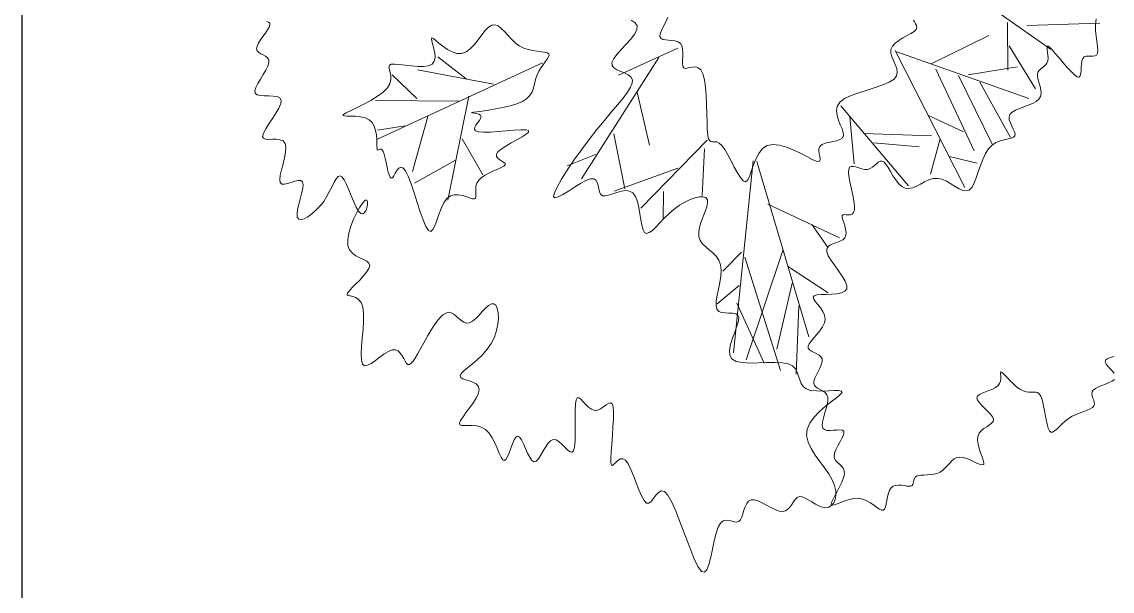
# Model space of a CAD drawing. Extents: x 2080 to 102399, y 2071 to 93424.
# Drawn here: x 73840.1 to 74097.3, y 76049.8 to 76184.1 of the extents above; entities that cross this region are included whole.
import ezdxf

# ---------------------------------------------------------------- set-up
doc = ezdxf.new("R2010")
doc.units = 0
doc.header["$LTSCALE"] = 20
doc.header["$MEASUREMENT"] = 0
doc.layers.add('casuanut tree', color=100, linetype='Continuous', lineweight=5)
doc.layers.add('PLANTS', color=3, linetype='Continuous')

# ---------------------------------------------------------------- blocks, each defined once
blk = doc.blocks.new('tr')
at = {"layer": 'casuanut tree'}
for p, q in [((-0.6532, -0.073), (-0.6884, -0.0189)), ((-0.5062, -0.0793), (-0.6394, -0.0202)), ((-0.5539, -0.0579), (-0.5967, -0.0051)), ((-0.4069, -0.0604), (-0.7425, -0.1308)), ((-0.5766, -0.0956), (-0.7299, -0.0592)), ((-0.5565, -0.0906), (-0.6394, -0.2729)), ((-0.1911, -0.1005), (-0.3843, -0.2908)), ((-0.1519, -0.0915), (-0.2726, -0.1156)), ((-0.6859, -0.1183), (-0.7387, -0.1145)), ((-0.6407, -0.1107), (-0.6922, -0.205)), ((0.4179, -0.1231), (0.5328, -0.2516)), ((-0.2454, -0.1549), (-0.2454, -0.2576)), ((-0.5866, -0.166), (-0.564, -0.2415)), ((0.4652, -0.1839), (0.445, -0.2718)), ((-0.608, -0.2025), (-0.6935, -0.2276)), ((0.2467, -0.1881), (0.3161, -0.4691)), ((0.249, -0.1907), (0.472, -0.3327)), ((0.307, -0.2274), (0.4248, -0.2002)), ((0.499, -0.1975), (0.6341, -0.2245)), ((-0.3058, -0.2214), (-0.3088, -0.3271)), ((0.3131, -0.2395), (0.3493, -0.4056)), ((0.458, -0.2274), (0.4882, -0.318)), ((-0.3481, -0.2516), (-0.4054, -0.2606)), ((0.1229, -0.2667), (0.2134, -0.4419)), ((0.3523, -0.2606), (0.3855, -0.4026)), ((0.3704, -0.2637), (0.464, -0.2697)), ((-0.1368, -0.2727), (-0.2877, -0.3694)), ((-0.1458, -0.2878), (-0.17, -0.3724)), ((0.3885, -0.2818), (0.4218, -0.3966)), ((0.135, -0.2908), (0.1229, -0.3785)), ((-0.2032, -0.312), (-0.33, -0.3271)), ((0.1531, -0.3271), (0.2768, -0.3603)), ((0.2799, -0.3211), (0.3372, -0.3664)), ((-0.2394, -0.3482), (-0.2515, -0.3996)), ((-0.0613, -0.3301), (-0.179, -0.6745)), ((-0.0552, -0.3331), (-0.0341, -0.6775)), ((0.1682, -0.3482), (0.2497, -0.3754)), ((0.2919, -0.3694), (0.2587, -0.4298)), ((0.301, -0.4056), (0.3493, -0.4298)), ((-0.0526, -0.416), (0.0645, -0.5084)), ((0.0195, -0.4723), (0.0397, -0.5219)), ((-0.1217, -0.4933), (-0.1639, -0.5204)), ((-0.0436, -0.5061), (-0.1585, -0.6932)), ((-0.1179, -0.5039), (-0.0999, -0.727)), ((-0.1398, -0.5537), (-0.1881, -0.5778)), ((-0.0432, -0.5386), (0.0202, -0.605)), ((-0.0413, -0.5715), (-0.0976, -0.6865)), ((-0.1517, -0.585), (-0.1269, -0.7067))]:
    blk.add_line(p, q, dxfattribs=at)
at = {"layer": 'casuanut tree', "color": 2}
blk.add_line((-0.0391, -0.6166), (-0.0729, -0.7406), dxfattribs=at)
at = {"layer": 'casuanut tree'}
for points in [[(0.5117, -0.8741), (0.5092, -0.869), (0.506, -0.8637), (0.503, -0.8585), (0.5008, -0.8537), (0.5, -0.8496), (0.5013, -0.8465), (0.5051, -0.8446), (0.5111, -0.8435), (0.5187, -0.8431)], [(0.6291, -0.2148), (0.6256, -0.2252), (0.6233, -0.236), (0.6219, -0.2466), (0.6209, -0.2567), (0.62, -0.2657), (0.6189, -0.2732), (0.6172, -0.2786), (0.6147, -0.2817), (0.6114, -0.2828), (0.6076, -0.2825), (0.6034, -0.2816), (0.5992, -0.2804), (0.5951, -0.2797), (0.5912, -0.28), (0.588, -0.282), (0.5853, -0.2859), (0.5832, -0.2913), (0.5815, -0.2975), (0.5798, -0.3037), (0.578, -0.3091), (0.5759, -0.313), (0.5733, -0.3148), (0.5699, -0.3135), (0.5657, -0.3089), (0.5608, -0.3014), (0.5555, -0.292), (0.55, -0.2816), (0.5446, -0.271), (0.5395, -0.2611), (0.5351, -0.2528), (0.5317, -0.247), (0.5292, -0.2444), (0.5277, -0.2446), (0.5268, -0.247), (0.5263, -0.251), (0.5259, -0.2561), (0.5253, -0.2616), (0.5243, -0.2671), (0.5226, -0.2718), (0.5201, -0.2755), (0.5169, -0.2782), (0.5132, -0.2802), (0.5094, -0.282), (0.5057, -0.2837), (0.5024, -0.2858), (0.4997, -0.2885), (0.4979, -0.2921), (0.4971, -0.2969), (0.4971, -0.3027), (0.4975, -0.309), (0.4977, -0.3156), (0.4975, -0.3222), (0.4965, -0.3284), (0.4941, -0.3339), (0.49, -0.3383), (0.484, -0.3415), (0.4764, -0.3436), (0.4678, -0.3451), (0.4589, -0.3462), (0.4501, -0.3473), (0.442, -0.3488), (0.4352, -0.3509), (0.4303, -0.3541), (0.4276, -0.3585), (0.4268, -0.3639), (0.4274, -0.37), (0.4286, -0.3762), (0.4301, -0.3823), (0.4313, -0.3879), (0.4315, -0.3925), (0.4303, -0.3958), (0.4273, -0.3976), (0.4225, -0.3982), (0.4164, -0.3982), (0.4092, -0.3982), (0.4013, -0.3986), (0.393, -0.4001), (0.3845, -0.4031), (0.3763, -0.4082), (0.3685, -0.4157), (0.3612, -0.4251), (0.3543, -0.4355), (0.3477, -0.4462), (0.3414, -0.4564), (0.3353, -0.4652), (0.3293, -0.472), (0.3234, -0.4758), (0.3174, -0.4762), (0.3114, -0.4737), (0.3053, -0.469), (0.299, -0.463), (0.2924, -0.4564), (0.2855, -0.45), (0.2782, -0.4445), (0.2704, -0.4409), (0.2622, -0.4395), (0.2536, -0.44), (0.2449, -0.4417), (0.2362, -0.444), (0.2278, -0.4461), (0.2199, -0.4475), (0.2127, -0.4475), (0.2063, -0.4454), (0.2008, -0.4407), (0.1963, -0.434), (0.1925, -0.4259), (0.1892, -0.4171), (0.1863, -0.4082), (0.1836, -0.3999), (0.1809, -0.3929), (0.1781, -0.3879), (0.175, -0.3853), (0.1716, -0.3848), (0.1679, -0.3859), (0.1639, -0.3879), (0.1596, -0.3903), (0.1551, -0.3927), (0.1504, -0.3943), (0.1455, -0.3947), (0.1403, -0.3934), (0.1351, -0.3911), (0.13, -0.3881), (0.125, -0.3852), (0.1205, -0.383), (0.1165, -0.3821), (0.1131, -0.3832), (0.1105, -0.3868), (0.1089, -0.3933), (0.1079, -0.4022), (0.1074, -0.4128), (0.1072, -0.4242), (0.1069, -0.4358), (0.1064, -0.4467), (0.1055, -0.4561), (0.1038, -0.4634), (0.1013, -0.4679), (0.098, -0.4701), (0.0944, -0.4706), (0.0906, -0.47), (0.0869, -0.4689), (0.0835, -0.468), (0.0808, -0.4678), (0.079, -0.469), (0.0783, -0.4721), (0.0783, -0.4767), (0.0788, -0.4823), (0.0793, -0.4886), (0.0795, -0.4951), (0.079, -0.5012), (0.0775, -0.5066), (0.0745, -0.5107), (0.0699, -0.5134), (0.0641, -0.5148), (0.0576, -0.5156), (0.051, -0.5164), (0.0449, -0.5175), (0.0398, -0.5196), (0.0364, -0.5232), (0.0351, -0.5288), (0.0364, -0.5367), (0.0396, -0.5464), (0.044, -0.5574), (0.0488, -0.5688), (0.0532, -0.5799), (0.0565, -0.5902), (0.0578, -0.5989), (0.0565, -0.6054), (0.0519, -0.6091), (0.0448, -0.6104), (0.0358, -0.6101), (0.0258, -0.6086), (0.0158, -0.6067), (0.0065, -0.6049), (-0.0013, -0.6039), (-0.0066, -0.6043), (-0.0088, -0.6065), (-0.0086, -0.6104), (-0.0066, -0.6157), (-0.0036, -0.622), (-0.0003, -0.6291), (0.0025, -0.6366), (0.004, -0.6442), (0.0036, -0.6516), (0.0006, -0.6585), (-0.0044, -0.6649), (-0.0107, -0.6709), (-0.0178, -0.6764), (-0.0249, -0.6814), (-0.0313, -0.6861), (-0.0363, -0.6904), (-0.0392, -0.6944), (-0.0396, -0.6981), (-0.0379, -0.7015), (-0.0348, -0.7049), (-0.0308, -0.7082), (-0.0265, -0.7117), (-0.0227, -0.7153), (-0.02, -0.7193), (-0.0189, -0.7237), (-0.02, -0.7286), (-0.0228, -0.7339), (-0.0268, -0.7394), (-0.0315, -0.745), (-0.0361, -0.7505), (-0.0403, -0.7559), (-0.0434, -0.7609), (-0.0448, -0.7654), (-0.0442, -0.7693), (-0.042, -0.7729), (-0.0386, -0.7762), (-0.0347, -0.7795), (-0.0308, -0.783), (-0.0274, -0.7869), (-0.0252, -0.7915), (-0.0246, -0.7969), (-0.026, -0.8033), (-0.029, -0.8105), (-0.0331, -0.818), (-0.0375, -0.8257), (-0.0417, -0.8331), (-0.0451, -0.84), (-0.0471, -0.8461), (-0.0471, -0.851), (-0.0446, -0.8546), (-0.0402, -0.857), (-0.0344, -0.8585), (-0.0281, -0.8596), (-0.0218, -0.8606), (-0.0162, -0.8616), (-0.012, -0.8632), (-0.0099, -0.8657), (-0.0104, -0.8692), (-0.0129, -0.8736), (-0.017, -0.8788), (-0.0219, -0.8844), (-0.0271, -0.8903), (-0.0319, -0.8963), (-0.0358, -0.902), (-0.0381, -0.9074), (-0.0383, -0.9122), (-0.037, -0.9165), (-0.0345, -0.9206), (-0.0316, -0.9247), (-0.0288, -0.9289), (-0.0267, -0.9335), (-0.0258, -0.9387), (-0.0268, -0.9446), (-0.03, -0.9513), (-0.035, -0.9587), (-0.041, -0.9662), (-0.0475, -0.9737), (-0.0537, -0.9807), (-0.059, -0.9869), (-0.0626, -0.9918), (-0.064, -0.9953), (-0.0626, -0.9969), (-0.0587, -0.9972), (-0.0529, -0.9965), (-0.0455, -0.9953), (-0.0372, -0.9941), (-0.0283, -0.9934), (-0.0195, -0.9936), (-0.0111, -0.9953), (-0.0035, -0.9987), (0.0032, -1.0034), (0.0091, -1.0089), (0.0143, -1.0146), (0.0188, -1.0199), (0.0228, -1.0243), (0.0264, -1.0271), (0.0295, -1.0279), (0.0323, -1.0263), (0.0349, -1.0226), (0.0375, -1.0174), (0.04, -1.0113), (0.0428, -1.0049), (0.0458, -0.9988), (0.0492, -0.9935), (0.0531, -0.9896), (0.0576, -0.9876), (0.0626, -0.9872), (0.0678, -0.9879), (0.073, -0.9895), (0.078, -0.9914), (0.0827, -0.9933), (0.0869, -0.9947), (0.0903, -0.9953), (0.0928, -0.9947), (0.0946, -0.9931), (0.096, -0.9909), (0.0972, -0.9882), (0.0984, -0.9855), (0.0999, -0.9829), (0.102, -0.9808), (0.1049, -0.9795), (0.1088, -0.9791), (0.1135, -0.9795), (0.119, -0.9804), (0.1249, -0.9815), (0.1312, -0.9824), (0.1375, -0.983), (0.1439, -0.9829), (0.15, -0.9817), (0.1557, -0.9795), (0.1611, -0.9764), (0.1663, -0.9728), (0.1714, -0.9692), (0.1764, -0.966), (0.1816, -0.9635), (0.187, -0.9623), (0.1927, -0.9626), (0.1988, -0.9648), (0.2051, -0.9683), (0.2113, -0.9728), (0.2172, -0.9774), (0.2226, -0.9816), (0.2273, -0.9849), (0.2309, -0.9867), (0.2333, -0.9863), (0.2343, -0.9833), (0.2342, -0.9781), (0.2335, -0.9713), (0.2326, -0.9634), (0.2318, -0.955), (0.2315, -0.9466), (0.2323, -0.9388), (0.2344, -0.9322), (0.2382, -0.927), (0.2432, -0.9232), (0.249, -0.9204), (0.255, -0.9181), (0.2606, -0.916), (0.2654, -0.9138), (0.2689, -0.911), (0.2704, -0.9074), (0.2697, -0.9026), (0.2673, -0.8968), (0.2636, -0.8905), (0.2593, -0.8839), (0.2551, -0.8773), (0.2516, -0.8711), (0.2494, -0.8656), (0.249, -0.8612), (0.2511, -0.858), (0.2551, -0.8559), (0.2607, -0.8545), (0.2672, -0.8536), (0.2742, -0.8527), (0.2812, -0.8517), (0.2876, -0.8501), (0.293, -0.8477), (0.2969, -0.8442), (0.2995, -0.84), (0.3011, -0.8355), (0.3021, -0.8312), (0.3027, -0.8274), (0.3032, -0.8247), (0.304, -0.8234), (0.3053, -0.824), (0.3074, -0.8268), (0.3103, -0.8313), (0.3137, -0.8372), (0.3177, -0.8438), (0.3221, -0.8508), (0.3269, -0.8574), (0.3318, -0.8633), (0.3369, -0.8679), (0.3419, -0.8709), (0.3468, -0.8726), (0.3515, -0.8736), (0.3559, -0.8743), (0.3597, -0.8752), (0.363, -0.877), (0.3655, -0.88), (0.3673, -0.8848), (0.3681, -0.8918), (0.3682, -0.9005), (0.3679, -0.9102), (0.3674, -0.9203), (0.3669, -0.9303), (0.3668, -0.9393), (0.3672, -0.947), (0.3684, -0.9524), (0.3706, -0.9554), (0.3738, -0.956), (0.3779, -0.9548), (0.3827, -0.9523), (0.3884, -0.9489), (0.3947, -0.945), (0.4016, -0.9412), (0.4089, -0.9378), (0.4167, -0.9353), (0.4246, -0.9335), (0.4324, -0.9322), (0.4399, -0.9312), (0.4467, -0.9302), (0.4526, -0.9291), (0.4574, -0.9276), (0.4607, -0.9254), (0.4625, -0.9225), (0.463, -0.9189), (0.4628, -0.9149), (0.4623, -0.9108), (0.4619, -0.9066), (0.4621, -0.9026), (0.4635, -0.899), (0.4664, -0.8961), (0.4711, -0.894), (0.4772, -0.8924), (0.4842, -0.8912), (0.4915, -0.8902), (0.4986, -0.889), (0.5048, -0.8875), (0.5097, -0.8855)], [(-0.8957, 0.1321), (-0.893, 0.1302), (-0.8914, 0.1278), (-0.8916, 0.1248), (-0.8939, 0.121), (-0.8981, 0.1166), (-0.9035, 0.1117), (-0.9094, 0.1065), (-0.9153, 0.1012), (-0.9205, 0.096), (-0.9244, 0.091), (-0.9265, 0.0865), (-0.9261, 0.0826), (-0.924, 0.079), (-0.9206, 0.0758), (-0.9167, 0.0725), (-0.913, 0.0692), (-0.9101, 0.0654), (-0.9088, 0.0611), (-0.9096, 0.0561), (-0.913, 0.0501), (-0.9184, 0.0436), (-0.925, 0.0366), (-0.9321, 0.0294), (-0.9387, 0.0225), (-0.9441, 0.016), (-0.9474, 0.0102), (-0.9478, 0.0054), (-0.9449, 0.0017), (-0.9392, -0.001), (-0.9318, -0.0032), (-0.9236, -0.0052), (-0.9157, -0.0073), (-0.9089, -0.01), (-0.9043, -0.0135), (-0.9028, -0.0183), (-0.9051, -0.0245), (-0.9106, -0.0319), (-0.9181, -0.04), (-0.9267, -0.0484), (-0.9355, -0.0568), (-0.9433, -0.0646), (-0.9493, -0.0714), (-0.9524, -0.0769), (-0.9518, -0.0807), (-0.9483, -0.0833), (-0.9426, -0.085), (-0.9357, -0.0865), (-0.9286, -0.0881), (-0.922, -0.0905), (-0.9168, -0.0941), (-0.9141, -0.0994), (-0.9143, -0.1068), (-0.917, -0.1157), (-0.9214, -0.1257), (-0.9266, -0.1361), (-0.9319, -0.1462), (-0.9364, -0.1555), (-0.9394, -0.1634), (-0.94, -0.1693), (-0.9377, -0.1727), (-0.933, -0.1742), (-0.9267, -0.1743), (-0.9196, -0.1737), (-0.9124, -0.173), (-0.9059, -0.1729), (-0.901, -0.1741), (-0.8983, -0.1772), (-0.8984, -0.1826), (-0.9009, -0.1899), (-0.905, -0.1985), (-0.9098, -0.2079), (-0.9148, -0.2174), (-0.9192, -0.2263), (-0.9222, -0.2342), (-0.9231, -0.2403), (-0.9213, -0.2442), (-0.9171, -0.246), (-0.9111, -0.2459), (-0.9035, -0.244), (-0.895, -0.2404), (-0.8859, -0.2355), (-0.8767, -0.2294), (-0.8679, -0.2223), (-0.8599, -0.2143), (-0.8527, -0.2061), (-0.8462, -0.1983), (-0.8405, -0.1914), (-0.8354, -0.186), (-0.831, -0.1828), (-0.8272, -0.1823), (-0.824, -0.1851), (-0.8213, -0.1915), (-0.8189, -0.2008), (-0.8168, -0.212), (-0.8148, -0.2241), (-0.8128, -0.236), (-0.8105, -0.2467), (-0.8079, -0.2552), (-0.8049, -0.2606), (-0.8012, -0.262), (-0.7974, -0.2602), (-0.7937, -0.2562), (-0.7905, -0.251), (-0.7883, -0.2456), (-0.7874, -0.2409), (-0.7883, -0.2381), (-0.7913, -0.238), (-0.7967, -0.2415), (-0.8039, -0.2481), (-0.812, -0.2571), (-0.8205, -0.2678), (-0.8285, -0.2794), (-0.8352, -0.2914), (-0.84, -0.303), (-0.842, -0.3135), (-0.8408, -0.3224), (-0.8371, -0.3298), (-0.8316, -0.336), (-0.8254, -0.3413), (-0.8193, -0.346), (-0.8141, -0.3505), (-0.8109, -0.3549), (-0.8105, -0.3597), (-0.8134, -0.3651), (-0.8192, -0.3708), (-0.8269, -0.3768), (-0.8357, -0.3827), (-0.8446, -0.3883), (-0.8528, -0.3935), (-0.8593, -0.3979), (-0.8634, -0.4014), (-0.8644, -0.4039), (-0.8627, -0.4057), (-0.8592, -0.4074), (-0.8547, -0.4096), (-0.8498, -0.4127), (-0.8454, -0.4173), (-0.8421, -0.4239), (-0.8409, -0.433), (-0.8421, -0.4449), (-0.8454, -0.459), (-0.8499, -0.4744), (-0.855, -0.49), (-0.8598, -0.5051), (-0.8637, -0.5187), (-0.8659, -0.5299), (-0.8657, -0.5378), (-0.8625, -0.5417), (-0.8568, -0.5423), (-0.8492, -0.5404), (-0.8403, -0.5369), (-0.8308, -0.5327), (-0.8213, -0.5286), (-0.8125, -0.5255), (-0.8049, -0.5243), (-0.799, -0.5255), (-0.7947, -0.5289), (-0.7916, -0.5338), (-0.7894, -0.5395), (-0.7877, -0.5454), (-0.7862, -0.5509), (-0.7845, -0.5553), (-0.7823, -0.5581), (-0.7794, -0.5586), (-0.7757, -0.5572), (-0.7712, -0.5539), (-0.7661, -0.5492), (-0.7605, -0.5432), (-0.7543, -0.5363), (-0.7477, -0.5288), (-0.7407, -0.5209), (-0.7334, -0.5128), (-0.7259, -0.505), (-0.7184, -0.4977), (-0.711, -0.4911), (-0.7038, -0.4857), (-0.6971, -0.4817), (-0.691, -0.4794), (-0.6855, -0.4792), (-0.6808, -0.4811), (-0.6767, -0.4847), (-0.673, -0.4894), (-0.6695, -0.4945), (-0.6658, -0.4995), (-0.6618, -0.5037), (-0.6571, -0.5066), (-0.6517, -0.5073), (-0.6453, -0.5057), (-0.6382, -0.5022), (-0.6307, -0.4975), (-0.6232, -0.4924), (-0.6158, -0.4876), (-0.6091, -0.4839), (-0.6033, -0.482), (-0.5988, -0.4826), (-0.5958, -0.4862), (-0.5944, -0.4926), (-0.5946, -0.501), (-0.5964, -0.511), (-0.5999, -0.522), (-0.605, -0.5333), (-0.6117, -0.5444), (-0.6202, -0.5547), (-0.6302, -0.5637), (-0.6413, -0.5716), (-0.6526, -0.5783), (-0.6637, -0.5841), (-0.6737, -0.5891), (-0.6821, -0.5935), (-0.6881, -0.5974), (-0.6911, -0.6009), (-0.6907, -0.6042), (-0.6875, -0.6074), (-0.6825, -0.6107), (-0.6765, -0.6143), (-0.6705, -0.6182), (-0.6655, -0.6226), (-0.6623, -0.6277), (-0.6619, -0.6336), (-0.6648, -0.6403), (-0.6706, -0.6477), (-0.6782, -0.6554), (-0.6868, -0.6631), (-0.6954, -0.6705), (-0.7032, -0.6773), (-0.7092, -0.6831), (-0.7125, -0.6876), (-0.7125, -0.6907), (-0.7096, -0.6927), (-0.7044, -0.6942), (-0.6976, -0.6955), (-0.6899, -0.6973), (-0.6818, -0.7), (-0.6741, -0.7041), (-0.6675, -0.7102), (-0.6624, -0.7184), (-0.6586, -0.7283), (-0.6559, -0.739), (-0.6538, -0.7496), (-0.6522, -0.7594), (-0.6505, -0.7675), (-0.6486, -0.7732), (-0.6461, -0.7755), (-0.6427, -0.7741), (-0.6386, -0.7695), (-0.634, -0.763), (-0.6291, -0.7554), (-0.6241, -0.7479), (-0.6193, -0.7415), (-0.615, -0.7372), (-0.6112, -0.7361), (-0.6082, -0.7389), (-0.6058, -0.7449), (-0.6038, -0.753), (-0.602, -0.7623), (-0.6002, -0.7717), (-0.598, -0.7801), (-0.5954, -0.7867), (-0.592, -0.7902), (-0.5878, -0.79), (-0.5828, -0.7868), (-0.5772, -0.7815), (-0.5712, -0.7751), (-0.565, -0.7685), (-0.5588, -0.7628), (-0.5527, -0.7588), (-0.547, -0.7575), (-0.5418, -0.7596), (-0.537, -0.7643), (-0.5326, -0.7705), (-0.5286, -0.7772), (-0.5248, -0.7833), (-0.5212, -0.7876), (-0.5177, -0.7891), (-0.5144, -0.7868), (-0.511, -0.7799), (-0.5076, -0.7692), (-0.5043, -0.756), (-0.501, -0.7414), (-0.4977, -0.7268), (-0.4946, -0.7133), (-0.4915, -0.7021), (-0.4885, -0.6944), (-0.4855, -0.6911), (-0.4826, -0.6917), (-0.4796, -0.695), (-0.4764, -0.7003), (-0.4728, -0.7066), (-0.4688, -0.7128), (-0.4643, -0.7181), (-0.4592, -0.7214), (-0.4534, -0.7223), (-0.4472, -0.7211), (-0.4411, -0.7189), (-0.4353, -0.7165), (-0.4302, -0.7148), (-0.4263, -0.7146), (-0.4238, -0.7169), (-0.4232, -0.7226), (-0.4246, -0.7321), (-0.4277, -0.7448), (-0.432, -0.7595), (-0.4368, -0.7751), (-0.4417, -0.7906), (-0.4461, -0.8048), (-0.4495, -0.8167), (-0.4513, -0.8251), (-0.4512, -0.8294), (-0.4493, -0.8302), (-0.4461, -0.8287), (-0.4419, -0.8261), (-0.4371, -0.8234), (-0.4321, -0.8218), (-0.4274, -0.8224), (-0.4232, -0.8262), (-0.4198, -0.8342), (-0.4171, -0.8454), (-0.415, -0.8586), (-0.413, -0.8727), (-0.4111, -0.8865), (-0.4089, -0.8988), (-0.4063, -0.9084), (-0.4029, -0.9141), (-0.3986, -0.9152), (-0.3937, -0.9128), (-0.3882, -0.9083), (-0.3823, -0.9033), (-0.3764, -0.8993), (-0.3706, -0.8978), (-0.3651, -0.9004), (-0.3601, -0.9085), (-0.3558, -0.9231), (-0.352, -0.9429), (-0.3487, -0.966), (-0.3455, -0.9903), (-0.3423, -1.0141), (-0.3389, -1.0354), (-0.3351, -1.0523), (-0.3308, -1.0629), (-0.3258, -1.0658), (-0.3202, -1.062), (-0.3142, -1.0532), (-0.3077, -1.0409), (-0.3011, -1.0267), (-0.2944, -1.0122), (-0.2878, -0.9989), (-0.2813, -0.9885), (-0.2751, -0.9821), (-0.2693, -0.9793), (-0.2637, -0.9791), (-0.2585, -0.9808), (-0.2536, -0.9833), (-0.249, -0.9858), (-0.2447, -0.9875), (-0.2407, -0.9874), (-0.2371, -0.9849), (-0.2336, -0.9805), (-0.2302, -0.9748), (-0.2267, -0.9686), (-0.223, -0.9626), (-0.2189, -0.9574), (-0.2144, -0.9538), (-0.2092, -0.9524), (-0.2034, -0.9538), (-0.197, -0.9574), (-0.1902, -0.9626), (-0.1832, -0.9686), (-0.1761, -0.9748), (-0.1692, -0.9805), (-0.1625, -0.9849), (-0.1563, -0.9874), (-0.1507, -0.9874), (-0.1456, -0.9855), (-0.1409, -0.9822), (-0.1365, -0.9781), (-0.1322, -0.9739), (-0.128, -0.9703), (-0.1237, -0.9678), (-0.1191, -0.9671), (-0.1143, -0.9686), (-0.1093, -0.972), (-0.104, -0.9767), (-0.0985, -0.982), (-0.0928, -0.9875), (-0.087, -0.9925), (-0.0811, -0.9964), (-0.0752, -0.9986), (-0.0694, -0.9988), (-0.0638, -0.9969), (-0.0587, -0.9931), (-0.0545, -0.9875), (-0.0515, -0.9803), (-0.0497, -0.9716), (-0.0497, -0.9615), (-0.0516, -0.9502), (-0.0555, -0.9379), (-0.0608, -0.9248), (-0.0667, -0.9113), (-0.0724, -0.8975), (-0.077, -0.8839), (-0.0798, -0.8706), (-0.0798, -0.8581), (-0.0764, -0.8465), (-0.0689, -0.8362), (-0.0583, -0.827), (-0.0458, -0.819), (-0.0326, -0.812), (-0.0198, -0.8061), (-0.0087, -0.801), (-0.0005, -0.7969), (0.0036, -0.7936), (0.0028, -0.7909), (-0.0022, -0.7888), (-0.0103, -0.7869), (-0.0205, -0.785), (-0.0317, -0.7828), (-0.0428, -0.7801), (-0.0528, -0.7766), (-0.0606, -0.7722), (-0.0654, -0.7665), (-0.0679, -0.7599), (-0.0689, -0.7527), (-0.0693, -0.7451), (-0.0701, -0.7376), (-0.072, -0.7303), (-0.0761, -0.7237), (-0.0831, -0.7181), (-0.0938, -0.7136), (-0.1072, -0.7099), (-0.1223, -0.7068), (-0.138, -0.7038), (-0.1532, -0.7006), (-0.1667, -0.6967), (-0.1775, -0.6917), (-0.1845, -0.6854), (-0.1868, -0.6774), (-0.1852, -0.6681), (-0.1809, -0.658), (-0.1747, -0.6475), (-0.1679, -0.6372), (-0.1615, -0.6275), (-0.1565, -0.619), (-0.1541, -0.6121), (-0.1549, -0.6072), (-0.1584, -0.6038), (-0.1639, -0.6015), (-0.1705, -0.5997), (-0.1774, -0.598), (-0.1837, -0.5957), (-0.1885, -0.5923), (-0.1912, -0.5874), (-0.1911, -0.5804), (-0.1886, -0.5718), (-0.1845, -0.5619), (-0.1795, -0.5512), (-0.1744, -0.5399), (-0.1698, -0.5286), (-0.1666, -0.5176), (-0.1653, -0.5073), (-0.1666, -0.4982), (-0.1699, -0.4899), (-0.1745, -0.4824), (-0.1798, -0.4752), (-0.185, -0.4683), (-0.1895, -0.4614), (-0.1926, -0.4542), (-0.1935, -0.4465), (-0.1917, -0.4381), (-0.1879, -0.4293), (-0.1827, -0.4203), (-0.1769, -0.4114), (-0.1711, -0.4029), (-0.1662, -0.395), (-0.1629, -0.388), (-0.1619, -0.3823), (-0.1638, -0.3779), (-0.1683, -0.375), (-0.1751, -0.3735), (-0.1836, -0.3734), (-0.1935, -0.3746), (-0.2044, -0.377), (-0.2157, -0.3807), (-0.2272, -0.3856), (-0.2384, -0.3916), (-0.2491, -0.3982), (-0.2591, -0.4047), (-0.2682, -0.4106), (-0.2762, -0.4153), (-0.2828, -0.4181), (-0.288, -0.4186), (-0.2914, -0.4161), (-0.2931, -0.4102), (-0.2934, -0.4015), (-0.2928, -0.391), (-0.292, -0.3793), (-0.2913, -0.3674), (-0.2914, -0.356), (-0.2928, -0.3461), (-0.2959, -0.3383), (-0.3012, -0.3334), (-0.3082, -0.3309), (-0.3164, -0.3302), (-0.3251, -0.3306), (-0.3337, -0.3314), (-0.3417, -0.3321), (-0.3484, -0.332), (-0.3533, -0.3304), (-0.3561, -0.3269), (-0.3571, -0.3219), (-0.3571, -0.3161), (-0.3569, -0.3099), (-0.3571, -0.304), (-0.3586, -0.2991), (-0.362, -0.2956), (-0.368, -0.2944), (-0.3771, -0.2956), (-0.3885, -0.2988), (-0.4011, -0.303), (-0.4137, -0.3075), (-0.4254, -0.3114), (-0.435, -0.3139), (-0.4413, -0.3141), (-0.4434, -0.3113), (-0.4404, -0.3048), (-0.4329, -0.2951), (-0.4215, -0.2828), (-0.4071, -0.2686), (-0.3905, -0.2532), (-0.3725, -0.2373), (-0.3538, -0.2215), (-0.3353, -0.2065), (-0.3177, -0.1928), (-0.3014, -0.1806), (-0.2866, -0.1696), (-0.2738, -0.1597), (-0.2633, -0.1509), (-0.2554, -0.1431), (-0.2504, -0.1361), (-0.2486, -0.1299), (-0.2503, -0.1242), (-0.2545, -0.1191), (-0.2603, -0.1142), (-0.2668, -0.1096), (-0.2729, -0.1049), (-0.2776, -0.1001), (-0.28, -0.0949), (-0.279, -0.0893), (-0.2741, -0.0831), (-0.266, -0.0764), (-0.256, -0.0693), (-0.2451, -0.062), (-0.2346, -0.0545), (-0.2257, -0.0471), (-0.2194, -0.0399), (-0.2171, -0.033), (-0.2194, -0.0264), (-0.2257, -0.0202)], [(-0.1571, -0.0302), (-0.1631, -0.0377), (-0.1691, -0.0449), (-0.1744, -0.0516), (-0.1782, -0.0574), (-0.1799, -0.0622), (-0.179, -0.0659), (-0.1759, -0.0686), (-0.1712, -0.0707), (-0.1655, -0.0725), (-0.1594, -0.0744), (-0.1535, -0.0767), (-0.1485, -0.0796), (-0.145, -0.0837), (-0.1435, -0.0889), (-0.1435, -0.0952), (-0.1447, -0.1019), (-0.1465, -0.1089), (-0.1483, -0.1155), (-0.1498, -0.1215), (-0.1504, -0.1264), (-0.1495, -0.1299), (-0.147, -0.1316), (-0.143, -0.1321), (-0.1381, -0.1321), (-0.1328, -0.1323), (-0.1275, -0.1333), (-0.1228, -0.136), (-0.1191, -0.141), (-0.1169, -0.149), (-0.1166, -0.1604), (-0.1178, -0.1746), (-0.1202, -0.1905), (-0.1232, -0.2073), (-0.1266, -0.224), (-0.1297, -0.2397), (-0.1323, -0.2533), (-0.1338, -0.264), (-0.1339, -0.271), (-0.1328, -0.2751), (-0.1307, -0.2771), (-0.1277, -0.278), (-0.1242, -0.2787), (-0.1203, -0.2801), (-0.1163, -0.2831), (-0.1124, -0.2887), (-0.1087, -0.2975), (-0.1053, -0.3086), (-0.102, -0.3211), (-0.0987, -0.3338), (-0.0954, -0.3457), (-0.092, -0.3556), (-0.0883, -0.3625), (-0.0842, -0.3654), (-0.0798, -0.3634), (-0.0748, -0.3575), (-0.0693, -0.3489), (-0.063, -0.3387), (-0.0559, -0.3284), (-0.048, -0.3189), (-0.0391, -0.3117), (-0.0291, -0.3079), (-0.018, -0.3084), (-0.0062, -0.3125), (0.0058, -0.3192), (0.0177, -0.3276), (0.0289, -0.3366), (0.039, -0.3453), (0.0476, -0.3526), (0.0543, -0.3575), (0.0586, -0.3593), (0.0611, -0.3583), (0.0623, -0.3553), (0.0627, -0.3509), (0.0629, -0.3456), (0.0634, -0.3402), (0.0649, -0.3353), (0.0678, -0.3316), (0.0725, -0.3294), (0.0786, -0.3286), (0.0857, -0.3285), (0.0931, -0.3287), (0.1003, -0.3288), (0.1067, -0.3281), (0.1118, -0.3262), (0.1151, -0.3225), (0.1161, -0.3169), (0.1155, -0.3095), (0.1141, -0.301), (0.1127, -0.2918), (0.112, -0.2826), (0.113, -0.2737), (0.1164, -0.2659), (0.1229, -0.2594), (0.1332, -0.2549), (0.1465, -0.2519), (0.1617, -0.2499), (0.178, -0.2486), (0.1941, -0.2474), (0.2092, -0.246), (0.2222, -0.2437), (0.2322, -0.2403), (0.2383, -0.2353), (0.2411, -0.2289), (0.2416, -0.2217), (0.2406, -0.2138), (0.2389, -0.2057), (0.2375, -0.1978), (0.2372, -0.1904), (0.2389, -0.1839), (0.2432, -0.1786), (0.2496, -0.1744), (0.2575, -0.1709), (0.2661, -0.168), (0.2747, -0.1655), (0.2828, -0.1632), (0.2894, -0.1608), (0.2941, -0.158), (0.2962, -0.1548), (0.2964, -0.1513), (0.2954, -0.1474), (0.2939, -0.1435), (0.2929, -0.1397)]]:
    blk.add_lwpolyline(points, dxfattribs=at)
blk.add_lwpolyline([(-0.5999, 0.0324), (-0.601, 0.0306), (-0.601, 0.0259), (-0.6007, 0.0192), (-0.6004, 0.0111), (-0.6006, 0.0027), (-0.602, -0.0051), (-0.605, -0.0117), (-0.6101, -0.016), (-0.6176, -0.0176), (-0.6271, -0.0167), (-0.6378, -0.0142), (-0.649, -0.0106), (-0.6601, -0.0066), (-0.6704, -0.0029), (-0.6791, -0.0002), (-0.6855, 0.0009), (-0.6892, -0.0002), (-0.6908, -0.0033), (-0.6911, -0.0079), (-0.691, -0.0137), (-0.6912, -0.0202), (-0.6926, -0.0272), (-0.6961, -0.0342), (-0.7024, -0.0408), (-0.7121, -0.0468), (-0.7244, -0.0521), (-0.7383, -0.0567), (-0.7528, -0.0607), (-0.7667, -0.0641), (-0.779, -0.067), (-0.7887, -0.0694), (-0.7947, -0.0713), (-0.7963, -0.0728), (-0.794, -0.0741), (-0.7888, -0.0755), (-0.7815, -0.0772), (-0.773, -0.0794), (-0.7643, -0.0824), (-0.7562, -0.0863), (-0.7497, -0.0915), (-0.7453, -0.0981), (-0.743, -0.1057), (-0.7422, -0.1139), (-0.7426, -0.1223), (-0.7438, -0.1303), (-0.7452, -0.1375), (-0.7466, -0.1435), (-0.7474, -0.1479), (-0.7474, -0.1503), (-0.7466, -0.1512), (-0.7453, -0.1511), (-0.7436, -0.1506), (-0.7418, -0.1502), (-0.74, -0.1506), (-0.7384, -0.1522), (-0.7373, -0.1558), (-0.7367, -0.1615), (-0.7366, -0.169), (-0.7367, -0.1774), (-0.7369, -0.1861), (-0.7369, -0.1943), (-0.7365, -0.2013), (-0.7356, -0.2063), (-0.7339, -0.2087), (-0.7314, -0.2081), (-0.7281, -0.2051), (-0.7243, -0.201), (-0.7201, -0.1968), (-0.7159, -0.1935), (-0.7118, -0.1924), (-0.7079, -0.1945), (-0.7046, -0.2008), (-0.702, -0.2122), (-0.6999, -0.2274), (-0.6982, -0.2452), (-0.6966, -0.264), (-0.695, -0.2823), (-0.6931, -0.2988), (-0.6907, -0.3119), (-0.6878, -0.3203), (-0.684, -0.3229), (-0.6794, -0.3205), (-0.6742, -0.3143), (-0.6683, -0.3055), (-0.662, -0.2954), (-0.6551, -0.2853), (-0.6479, -0.2762), (-0.6405, -0.2696), (-0.6328, -0.2662), (-0.6251, -0.2657), (-0.6176, -0.2673), (-0.6105, -0.2703), (-0.6039, -0.274), (-0.5982, -0.2777), (-0.5934, -0.2806), (-0.5898, -0.282), (-0.5875, -0.2814), (-0.5861, -0.2789), (-0.5852, -0.2751), (-0.5844, -0.2703), (-0.5834, -0.2649), (-0.5816, -0.2593), (-0.5786, -0.254), (-0.574, -0.2493), (-0.5676, -0.2456), (-0.5599, -0.2427), (-0.5513, -0.2405), (-0.5426, -0.2387), (-0.5344, -0.2373), (-0.5273, -0.2358), (-0.5219, -0.2343), (-0.5189, -0.2324), (-0.5185, -0.23), (-0.5203, -0.2272), (-0.5232, -0.224), (-0.5266, -0.2206), (-0.5295, -0.2169), (-0.5311, -0.2131), (-0.5304, -0.2092), (-0.5267, -0.2054), (-0.5195, -0.2016), (-0.5096, -0.198), (-0.4982, -0.1945), (-0.4865, -0.1911), (-0.4758, -0.1879), (-0.4672, -0.1849), (-0.462, -0.1821), (-0.4614, -0.1794), (-0.4662, -0.177), (-0.4755, -0.1747), (-0.4881, -0.1725), (-0.5025, -0.1703), (-0.5176, -0.168), (-0.5321, -0.1657), (-0.5445, -0.1631), (-0.5538, -0.1603), (-0.5588, -0.1572), (-0.5602, -0.1538), (-0.5589, -0.1503), (-0.5557, -0.1468), (-0.5516, -0.1432), (-0.5474, -0.1397), (-0.5441, -0.1363), (-0.5425, -0.1332), (-0.5433, -0.1304), (-0.5459, -0.128), (-0.5495, -0.1259), (-0.5533, -0.1242), (-0.5566, -0.123), (-0.5585, -0.1221), (-0.5582, -0.1218), (-0.5549, -0.122), (-0.5481, -0.1226), (-0.5382, -0.1236), (-0.5262, -0.1246), (-0.5127, -0.1255), (-0.4985, -0.126), (-0.4846, -0.1259), (-0.4716, -0.125), (-0.4603, -0.1231), (-0.4514, -0.12), (-0.4445, -0.1158), (-0.4393, -0.1107), (-0.4353, -0.1051), (-0.432, -0.099), (-0.429, -0.0927), (-0.4258, -0.0864), (-0.422, -0.0803), (-0.4174, -0.0746), (-0.4121, -0.0693), (-0.4066, -0.0644), (-0.4013, -0.06), (-0.3968, -0.056), (-0.3934, -0.0524), (-0.3915, -0.0492), (-0.3916, -0.0465), (-0.394, -0.0441), (-0.3984, -0.0419), (-0.4044, -0.0397), (-0.4115, -0.0372), (-0.4192, -0.0341), (-0.4273, -0.0303), (-0.4351, -0.0255), (-0.4423, -0.0194), (-0.4486, -0.012), (-0.454, -0.0038), (-0.4589, 0.0048), (-0.4635, 0.013), (-0.4681, 0.0202), (-0.4729, 0.0259), (-0.4781, 0.0294), (-0.484, 0.0302), (-0.4907, 0.0278), (-0.4983, 0.0229), (-0.5065, 0.0164), (-0.5152, 0.0092), (-0.5242, 0.0021), (-0.5334, -0.0039), (-0.5425, -0.008), (-0.5515, -0.0093), (-0.5602, -0.0072), (-0.5684, -0.0023), (-0.576, 0.0044), (-0.5829, 0.012), (-0.5889, 0.0195), (-0.5938, 0.0261), (-0.5975, 0.0307)], close=True, dxfattribs=at)

msp = doc.modelspace()

# ---------------------------------------------------------------- linework, layer by layer
at = {"color": 7}
msp.add_line((73840.055, 77729.533), (73840.055, 75092.056), dxfattribs=at)

# ---------------------------------------------------------------- block references
at = {"layer": 'PLANTS', "linetype": 'Continuous', "ltscale": 0.5, "xscale": 125.0682395300407, "yscale": 125.0682395300407, "zscale": 125.0682395300407, "rotation": 13.01607038379708}
msp.add_blockref('tr', (74010.764, 76193.327), dxfattribs=at)

doc.saveas('drawing.dxf')
